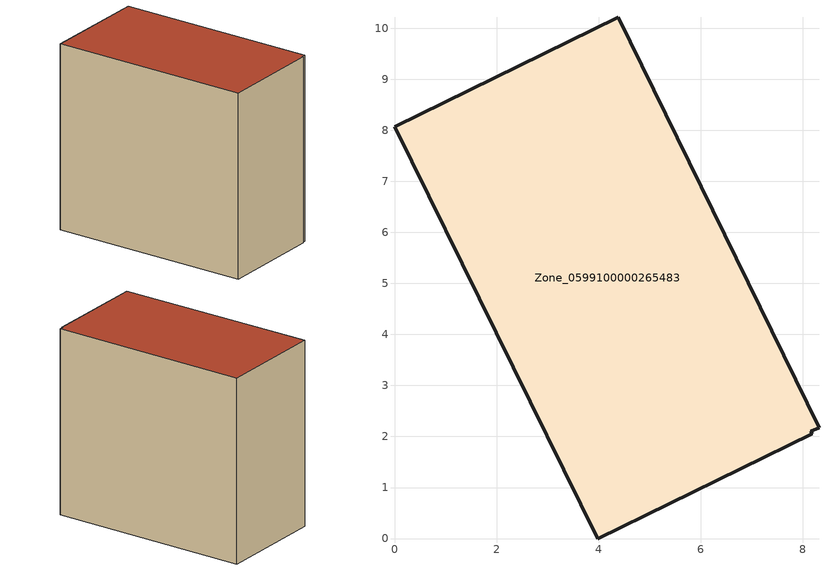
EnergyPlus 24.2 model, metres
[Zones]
Zone_0599100000265483
 floor ground (C_G): 0,8.07 4.38,10.21 8.32,2.17 8.16,2.1 8.18,2.05 3.99,0 z0
 wall outside (C_F): 4.38,10.21 0,8.07 3.99,0 8.18,2.05 8.16,2.1 8.32,2.17 4.38,10.21 z0:8.39
 roof outside (C_R): 0,8.07 3.99,0 8.18,2.05 8.16,2.1 8.32,2.17 4.38,10.21 z8.39
[BUILDING]
Pand.0599100000265483: North Axis=0; Terrain=City; Loads Convergence Tolerance Value=0.04; Temperature Convergence Tolerance Value=0.4; Solar Distribution=FullExterior; Maximum Number of Warmup Days=25; Minimum Number of Warmup Days=1
[Site:Location]
Rotterdam.The.Hague.AP_ZH_NLD Design_Conditions: Latitude=51.96; Longitude=4.45; Time Zone=1; Elevation=-4.5
[SITE:GROUNDTEMPERATURE:BUILDINGSURFACE]
18, 18, 18, 18, 18, 18, 18, 18, 18, 18, 18, 18
[MATERIAL] Thermal Absorptance=0.9; Solar Absorptance=0.7; Visible Absorptance=0.7
Name | Roughness | Thickness | Conductivity | Density | Specific Heat
G.TI.1965-1974 | MediumSmooth | 0.15 | 0.882353 | 540 | 1210
F.TI.1965-1974 | Rough | 0.3 | 0.697674 | 1920 | 840
R.TI.1965-1974 | MediumRough | 0.2 | 0.232558 | 1500 | 1000
[CONSTRUCTION]
C_G: G.TI.1965-1974
C_F: F.TI.1965-1974
C_R: R.TI.1965-1974
[ZONE]
Zone_0599100000265483: Type=1; Multiplier=1; Ceiling Height=Autocalculate; Volume=Autocalculate; Floor Area=autocalculate; Part of Total Floor Area=Yes
[ZONEINFILTRATION:DESIGNFLOWRATE]
Infil_Zone_0599100000265483: Zone or ZoneList or Space or SpaceList=Zone_0599100000265483; Schedule=AlwaysOn; Design Flow Rate Calculation Method=Flow/Area; Flow Rate per Floor Area=0.003; Constant Term Coefficient=1; Temperature Term Coefficient=0; Velocity Term Coefficient=0; Velocity Squared Term Coefficient=0
[HVACTEMPLATE:ZONE:IDEALLOADSAIRSYSTEM]
Zone_0599100000265483: Maximum Heating Supply Air Temperature=50; Minimum Cooling Supply Air Temperature=13; Maximum Heating Supply Air Humidity Ratio=0.0156; Minimum Cooling Supply Air Humidity Ratio=0.0077; Heating Limit=NoLimit; Cooling Limit=NoLimit; Dehumidification Control Type=ConstantSensibleHeatRatio; Cooling Sensible Heat Ratio=0.7; Dehumidification Setpoint=60; Humidification Control Type=None; Humidification Setpoint=30; Outdoor Air Method=None; Outdoor Air Flow Rate per Person=0.00944; Outdoor Air Flow Rate per Zone Floor Area=0; Outdoor Air Flow Rate per Zone=0; Demand Controlled Ventilation Type=None; Outdoor Air Economizer Type=NoEconomizer; Heat Recovery Type=None; Sensible Heat Recovery Effectiveness=0.7; Latent Heat Recovery Effectiveness=0.65
[ZONECONTROL:THERMOSTAT]
ThermostatControl_Zone_0599100000265483: Zone or ZoneList=Zone_0599100000265483; Control Type Schedule=DualSetpointControlType; Control 1=Thermostat_Zone_0599100000265483; Temperature Difference Between Cutout And Setpoint=0
[THERMOSTATSETPOINT:DUALSETPOINT]
Thermostat_Zone_0599100000265483: Heating Setpoint Temperature Schedule=HeatingSetpoint_Zone_0599100000265483; Cooling Setpoint Temperature Schedule=CoolingSetpoint_Zone_0599100000265483
[SCHEDULE:COMPACT]
HeatingSetpoint_Zone_0599100000265483: Through: 12/31, For: AllDays, Until: 24:00, 21
CoolingSetpoint_Zone_0599100000265483: Through: 12/31, For: AllDays, Until: 24:00, 24
DualSetpointControlType: Through: 12/31, For: AllDays, Until: 24:00, 4
AlwaysOn: Through: 12/31, For: AllDays, Until: 24:00, 1
